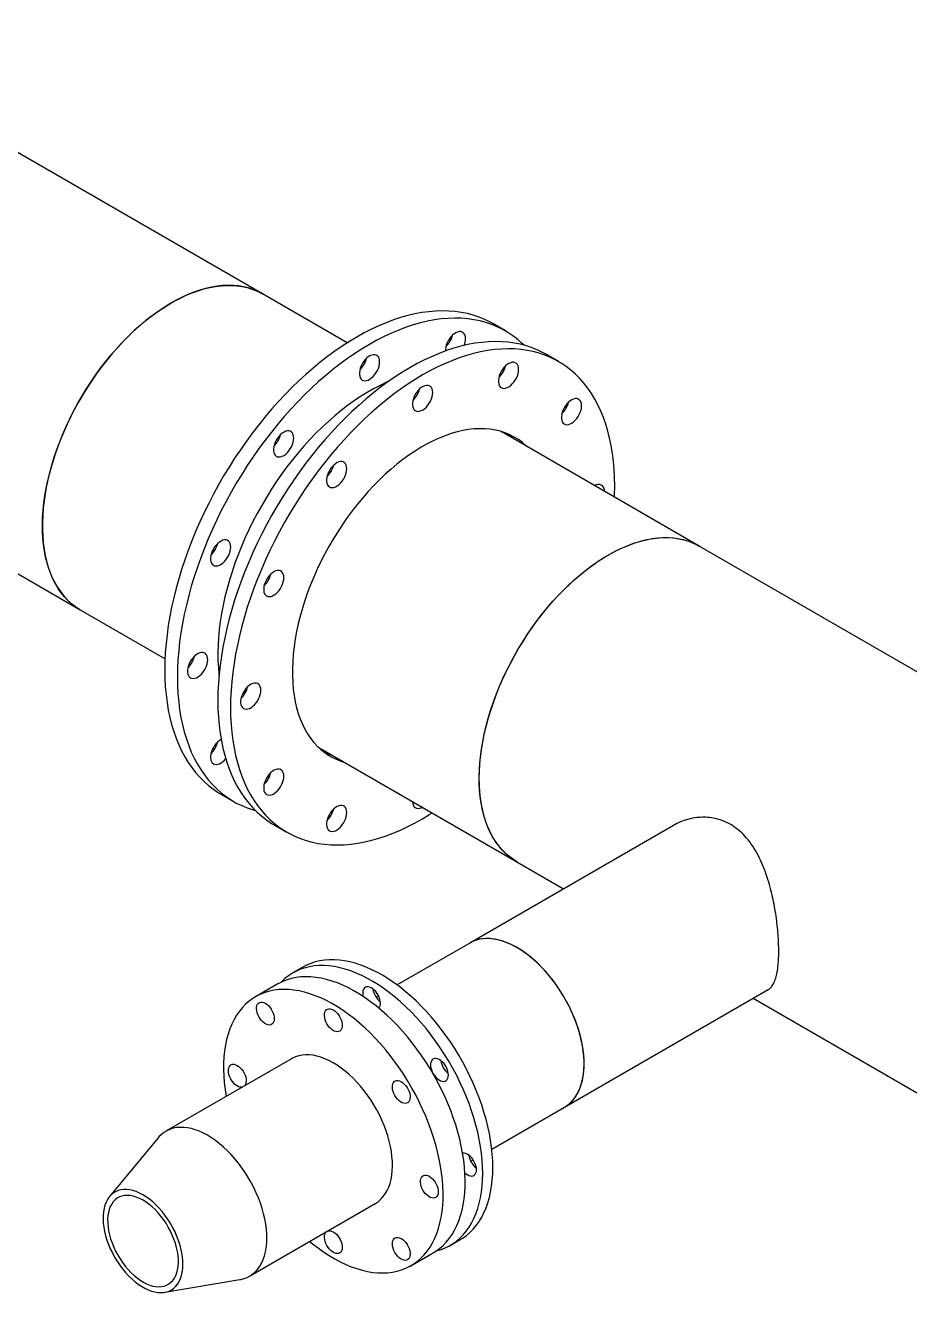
# Model space of a CAD drawing. Header units: inches. Extents: x -375 to 644, y -327 to 278.
# Drawn here: x -272.03 to -241.11, y 114.72 to 159.03 of the extents above; entities that cross this region are included whole.
import ezdxf

# ---------------------------------------------------------------- set-up
doc = ezdxf.new("R2010")
doc.units = ezdxf.units.IN
doc.header["$MEASUREMENT"] = 0

msp = doc.modelspace()

# ---------------------------------------------------------------- linework, layer by layer
at = {"color": 7, "linetype": 'Continuous', "lineweight": 25}
for p, q in [((-263.737, 149.637), (-280.001, 159.026)), ((-260.772, 147.925), (-263.737, 149.637)), ((-255.245, 148.343), (-255.687, 148.598)), ((-253.389, 147.271), (-253.831, 147.527)), ((-255.408, 144.829), (-255.394, 144.82)), ((-248.464, 140.82), (-255.394, 144.82)), ((-278.119, 143.217), (-270.112, 138.595)), ((-232.2, 131.431), (-248.464, 140.82)), ((-270.112, 138.595), (-267.146, 136.883)), ((-261.768, 133.778), (-261.783, 133.787)), ((-261.768, 133.778), (-254.838, 129.778)), ((-265.187, 132.143), (-264.745, 131.888)), ((-263.33, 131.072), (-262.888, 130.816)), ((-249.368, 131.053), (-256.489, 126.942)), ((-254.838, 129.778), (-253.208, 128.836)), ((-256.489, 126.942), (-259.031, 125.474)), ((-262.321, 126.101), (-262.674, 125.897)), ((-263.205, 125.51), (-263.976, 125.065)), ((-259.682, 125.099), (-259.766, 125.05)), ((-253.177, 121.204), (-246.056, 125.315)), ((-246.582, 125.011), (-238.575, 120.389)), ((-262.723, 122.896), (-267.114, 120.361)), ((-255.719, 119.737), (-253.177, 121.204)), ((-267.388, 120.127), (-269.088, 118.075)), ((-256.454, 119.313), (-256.37, 119.361)), ((-264.189, 115.294), (-259.798, 117.829)), ((-257.175, 116.371), (-256.821, 116.575)), ((-258.546, 115.66), (-257.775, 116.105)), ((-267.156, 114.729), (-264.529, 115.174))]:
    msp.add_line(p, q, dxfattribs=at)
at = {"color": 7, "linetype": 'Continuous', "lineweight": 25, "flags": 128}
for points in [[(-270.112, 138.595), (-270.131, 138.606), (-270.275, 138.699), (-270.411, 138.804), (-270.54, 138.92), (-270.662, 139.048), (-270.775, 139.186), (-270.88, 139.335), (-270.976, 139.495), (-271.064, 139.665), (-271.142, 139.844), (-271.212, 140.032), (-271.272, 140.23), (-271.323, 140.435), (-271.364, 140.649), (-271.396, 140.87), (-271.418, 141.099), (-271.43, 141.334), (-271.432, 141.574), (-271.425, 141.821), (-271.408, 142.072), (-271.381, 142.328), (-271.345, 142.587), (-271.299, 142.85), (-271.243, 143.116), (-271.178, 143.384), (-271.104, 143.653), (-271.021, 143.923), (-270.929, 144.194), (-270.829, 144.465), (-270.719, 144.735), (-270.602, 145.003), (-270.477, 145.27), (-270.344, 145.534), (-270.204, 145.795), (-270.056, 146.053), (-269.902, 146.306), (-269.741, 146.554), (-269.574, 146.798), (-269.402, 147.035), (-269.224, 147.266), (-269.041, 147.49), (-268.853, 147.707), (-268.662, 147.916), (-268.466, 148.117), (-268.268, 148.31), (-268.066, 148.493), (-267.862, 148.667), (-267.656, 148.83), (-267.448, 148.984), (-267.239, 149.127), (-267.03, 149.259), (-266.82, 149.38), (-266.61, 149.49), (-266.401, 149.588), (-266.194, 149.674), (-265.987, 149.749), (-265.783, 149.811), (-265.582, 149.86), (-265.383, 149.897), (-265.187, 149.922), (-264.996, 149.934), (-264.808, 149.934), (-264.625, 149.921), (-264.448, 149.895), (-264.275, 149.857), (-264.108, 149.806), (-263.948, 149.743), (-263.793, 149.668), (-263.737, 149.637)], [(-263.737, 149.637), (-263.751, 149.644), (-263.903, 149.723), (-264.062, 149.789), (-264.227, 149.844), (-264.398, 149.885), (-264.574, 149.915), (-264.756, 149.931), (-264.942, 149.935), (-265.133, 149.927), (-265.327, 149.906), (-265.525, 149.872), (-265.726, 149.826), (-265.929, 149.768), (-266.135, 149.697), (-266.342, 149.614), (-266.551, 149.519), (-266.76, 149.413), (-266.97, 149.295), (-267.179, 149.166), (-267.389, 149.026), (-267.597, 148.875), (-267.803, 148.714), (-268.008, 148.543), (-268.211, 148.363), (-268.41, 148.173), (-268.607, 147.974), (-268.799, 147.768), (-268.988, 147.553), (-269.172, 147.331), (-269.352, 147.101), (-269.526, 146.866), (-269.694, 146.624), (-269.857, 146.377), (-270.013, 146.125), (-270.162, 145.869), (-270.305, 145.609), (-270.44, 145.345), (-270.567, 145.08), (-270.687, 144.811), (-270.798, 144.542), (-270.901, 144.271), (-270.996, 144.001), (-271.081, 143.73), (-271.158, 143.46), (-271.226, 143.192), (-271.284, 142.926), (-271.332, 142.662), (-271.372, 142.401), (-271.401, 142.144), (-271.421, 141.892), (-271.431, 141.644), (-271.431, 141.401), (-271.422, 141.165), (-271.403, 140.935), (-271.374, 140.711), (-271.335, 140.496), (-271.287, 140.287), (-271.23, 140.088), (-271.163, 139.897), (-271.087, 139.715), (-271.002, 139.542), (-270.908, 139.38), (-270.806, 139.228), (-270.695, 139.086), (-270.576, 138.955), (-270.449, 138.836), (-270.314, 138.728), (-270.172, 138.631), (-270.112, 138.595)], [(-255.687, 148.598), (-255.779, 148.649), (-255.968, 148.742), (-256.163, 148.822), (-256.365, 148.891), (-256.572, 148.946), (-256.786, 148.99), (-257.004, 149.02), (-257.228, 149.038), (-257.456, 149.043), (-257.689, 149.035), (-257.926, 149.015), (-258.166, 148.982), (-258.41, 148.936), (-258.657, 148.878), (-258.906, 148.807), (-259.158, 148.724), (-259.412, 148.629), (-259.667, 148.521), (-259.923, 148.402), (-260.18, 148.271), (-260.437, 148.128), (-260.694, 147.974), (-260.951, 147.808), (-261.207, 147.632), (-261.462, 147.445), (-261.716, 147.248), (-261.968, 147.04), (-262.217, 146.823), (-262.464, 146.596), (-262.708, 146.36), (-262.948, 146.116), (-263.185, 145.863), (-263.418, 145.602), (-263.646, 145.333), (-263.87, 145.057), (-264.088, 144.774), (-264.302, 144.484), (-264.509, 144.189), (-264.711, 143.888), (-264.906, 143.582), (-265.095, 143.271), (-265.277, 142.956), (-265.452, 142.637), (-265.619, 142.314), (-265.779, 141.989), (-265.931, 141.662), (-266.075, 141.332), (-266.211, 141.001), (-266.338, 140.67), (-266.457, 140.337), (-266.567, 140.005), (-266.667, 139.674), (-266.759, 139.343), (-266.841, 139.014), (-266.914, 138.687), (-266.978, 138.362), (-267.032, 138.04), (-267.076, 137.722), (-267.11, 137.408), (-267.135, 137.098), (-267.15, 136.793), (-267.154, 136.493), (-267.15, 136.198), (-267.135, 135.91), (-267.11, 135.629), (-267.076, 135.354), (-267.032, 135.087), (-266.978, 134.827), (-266.914, 134.576), (-266.841, 134.333), (-266.759, 134.099), (-266.667, 133.874), (-266.567, 133.659), (-266.457, 133.453), (-266.338, 133.258), (-266.211, 133.073), (-266.075, 132.899), (-265.931, 132.736), (-265.779, 132.584), (-265.619, 132.443), (-265.452, 132.315), (-265.277, 132.197), (-265.187, 132.143)], [(-254.591, 147.843), (-254.653, 147.902), (-254.813, 148.043), (-254.98, 148.172), (-255.155, 148.289), (-255.337, 148.394), (-255.526, 148.487), (-255.721, 148.567), (-255.923, 148.636), (-256.13, 148.691), (-256.344, 148.734), (-256.562, 148.765), (-256.786, 148.783), (-257.014, 148.788), (-257.247, 148.78), (-257.484, 148.76), (-257.724, 148.727), (-257.968, 148.681), (-258.215, 148.623), (-258.464, 148.552), (-258.716, 148.469), (-258.97, 148.374), (-259.225, 148.266), (-259.481, 148.147), (-259.738, 148.015), (-259.995, 147.873), (-260.252, 147.718), (-260.509, 147.553), (-260.765, 147.377), (-261.02, 147.19), (-261.274, 146.992), (-261.526, 146.785), (-261.775, 146.568), (-262.022, 146.341), (-262.266, 146.105), (-262.506, 145.861), (-262.743, 145.608), (-262.976, 145.346), (-263.204, 145.078), (-263.428, 144.802), (-263.646, 144.519), (-263.86, 144.229), (-264.067, 143.934), (-264.269, 143.633), (-264.464, 143.327), (-264.653, 143.016), (-264.835, 142.7), (-265.01, 142.381), (-265.177, 142.059), (-265.337, 141.734), (-265.489, 141.406), (-265.633, 141.077), (-265.769, 140.746), (-265.896, 140.414), (-266.015, 140.082), (-266.125, 139.75), (-266.226, 139.418), (-266.317, 139.088), (-266.399, 138.759), (-266.472, 138.432), (-266.536, 138.107), (-266.59, 137.785), (-266.634, 137.467), (-266.668, 137.153), (-266.693, 136.843), (-266.708, 136.538), (-266.713, 136.238), (-266.708, 135.943), (-266.693, 135.655), (-266.668, 135.374), (-266.634, 135.099), (-266.59, 134.832), (-266.536, 134.572), (-266.472, 134.321), (-266.399, 134.078), (-266.317, 133.844), (-266.226, 133.619), (-266.125, 133.404), (-266.015, 133.198), (-265.896, 133.003), (-265.769, 132.818), (-265.633, 132.644), (-265.489, 132.481), (-265.337, 132.329), (-265.177, 132.188), (-265.01, 132.059), (-264.835, 131.942), (-264.653, 131.837), (-264.464, 131.744), (-264.269, 131.664), (-264.067, 131.595), (-263.985, 131.571)], [(-256.636, 148.065), (-256.641, 148.131), (-256.656, 148.19), (-256.681, 148.238), (-256.715, 148.276), (-256.756, 148.302), (-256.804, 148.316), (-256.858, 148.316), (-256.915, 148.303), (-256.975, 148.278), (-257.035, 148.24), (-257.093, 148.192), (-257.149, 148.134), (-257.2, 148.068), (-257.245, 147.996), (-257.283, 147.921), (-257.312, 147.843), (-257.332, 147.766), (-257.342, 147.692), (-257.343, 147.638)], [(-253.831, 147.527), (-253.923, 147.577), (-254.111, 147.67), (-254.307, 147.751), (-254.508, 147.819), (-254.716, 147.875), (-254.929, 147.918), (-255.148, 147.949), (-255.372, 147.966), (-255.6, 147.971), (-255.833, 147.964), (-256.07, 147.943), (-256.31, 147.91), (-256.554, 147.865), (-256.801, 147.807), (-257.05, 147.736), (-257.302, 147.653), (-257.555, 147.557), (-257.81, 147.45), (-258.067, 147.33), (-258.323, 147.199), (-258.581, 147.056), (-258.838, 146.902), (-259.095, 146.737), (-259.351, 146.56), (-259.606, 146.373), (-259.86, 146.176), (-260.111, 145.969), (-260.361, 145.751), (-260.608, 145.525), (-260.851, 145.289), (-261.092, 145.044), (-261.329, 144.791), (-261.561, 144.53), (-261.79, 144.261), (-262.014, 143.985), (-262.232, 143.702), (-262.445, 143.413), (-262.653, 143.117), (-262.855, 142.816), (-263.05, 142.51), (-263.239, 142.199), (-263.421, 141.884), (-263.596, 141.565), (-263.763, 141.243), (-263.923, 140.918), (-264.075, 140.59), (-264.219, 140.261), (-264.355, 139.93), (-264.482, 139.598), (-264.601, 139.266), (-264.711, 138.934), (-264.811, 138.602), (-264.903, 138.271), (-264.985, 137.942), (-265.058, 137.615), (-265.122, 137.291), (-265.175, 136.969), (-265.22, 136.651), (-265.254, 136.336), (-265.279, 136.026), (-265.293, 135.721), (-265.298, 135.421), (-265.293, 135.127), (-265.279, 134.839), (-265.254, 134.557), (-265.22, 134.282), (-265.175, 134.015), (-265.122, 133.756), (-265.058, 133.504), (-264.985, 133.261), (-264.903, 133.027), (-264.811, 132.803), (-264.711, 132.587), (-264.601, 132.382), (-264.482, 132.187), (-264.355, 132.002), (-264.219, 131.828), (-264.075, 131.664), (-263.923, 131.512), (-263.763, 131.372), (-263.596, 131.243), (-263.421, 131.126), (-263.33, 131.072)], [(-251.421, 142.922), (-251.426, 143.216), (-251.441, 143.504), (-251.466, 143.786), (-251.5, 144.061), (-251.544, 144.328), (-251.598, 144.587), (-251.661, 144.839), (-251.734, 145.082), (-251.817, 145.316), (-251.908, 145.54), (-252.009, 145.756), (-252.119, 145.961), (-252.237, 146.157), (-252.365, 146.341), (-252.5, 146.515), (-252.644, 146.679), (-252.796, 146.831), (-252.956, 146.971), (-253.124, 147.1), (-253.299, 147.217), (-253.481, 147.322), (-253.67, 147.415), (-253.865, 147.496), (-254.067, 147.564), (-254.274, 147.62), (-254.487, 147.663), (-254.706, 147.693), (-254.93, 147.711), (-255.158, 147.716), (-255.391, 147.709), (-255.628, 147.688), (-255.868, 147.655), (-256.112, 147.61), (-256.359, 147.551), (-256.608, 147.481), (-256.86, 147.398), (-257.113, 147.302), (-257.368, 147.195), (-257.625, 147.075), (-257.882, 146.944), (-258.139, 146.801), (-258.396, 146.647), (-258.653, 146.481), (-258.909, 146.305), (-259.164, 146.118), (-259.418, 145.921), (-259.669, 145.713), (-259.919, 145.496), (-260.166, 145.27), (-260.409, 145.034), (-260.65, 144.789), (-260.887, 144.536), (-261.12, 144.275), (-261.348, 144.006), (-261.572, 143.73), (-261.79, 143.447), (-262.004, 143.158), (-262.211, 142.862), (-262.413, 142.561), (-262.608, 142.255), (-262.797, 141.944), (-262.979, 141.629), (-263.154, 141.31), (-263.321, 140.988), (-263.481, 140.662), (-263.633, 140.335), (-263.777, 140.005), (-263.913, 139.675), (-264.04, 139.343), (-264.159, 139.011), (-264.269, 138.679), (-264.369, 138.347), (-264.461, 138.016), (-264.543, 137.687), (-264.616, 137.36), (-264.68, 137.036), (-264.733, 136.714), (-264.778, 136.396), (-264.812, 136.081), (-264.837, 135.771), (-264.851, 135.466), (-264.856, 135.166), (-264.851, 134.872), (-264.837, 134.584), (-264.812, 134.302), (-264.778, 134.027), (-264.733, 133.76), (-264.68, 133.501), (-264.616, 133.249), (-264.543, 133.006), (-264.461, 132.772), (-264.369, 132.547), (-264.269, 132.332), (-264.159, 132.127), (-264.04, 131.931), (-263.913, 131.747), (-263.777, 131.572), (-263.633, 131.409), (-263.481, 131.257), (-263.321, 131.117), (-263.154, 130.988), (-262.979, 130.871), (-262.797, 130.766), (-262.608, 130.673), (-262.413, 130.592), (-262.211, 130.524), (-262.004, 130.468), (-261.79, 130.425), (-261.572, 130.394), (-261.348, 130.377), (-261.12, 130.372), (-260.887, 130.379), (-260.65, 130.4), (-260.409, 130.433), (-260.166, 130.478), (-259.919, 130.537), (-259.669, 130.607), (-259.418, 130.69), (-259.164, 130.786), (-258.909, 130.893), (-258.653, 131.013), (-258.396, 131.144), (-258.139, 131.287), (-257.882, 131.441), (-257.804, 131.49)], [(-259.641, 147.26), (-259.647, 147.326), (-259.662, 147.385), (-259.686, 147.433), (-259.72, 147.471), (-259.761, 147.497), (-259.81, 147.511), (-259.863, 147.511), (-259.921, 147.498), (-259.98, 147.473), (-260.04, 147.435), (-260.099, 147.387), (-260.154, 147.329), (-260.205, 147.263), (-260.25, 147.191), (-260.288, 147.116), (-260.317, 147.038), (-260.337, 146.961), (-260.347, 146.887), (-260.347, 146.818), (-260.337, 146.756), (-260.317, 146.702), (-260.288, 146.658), (-260.25, 146.626), (-260.205, 146.606), (-260.154, 146.6), (-260.099, 146.606), (-260.04, 146.625), (-259.98, 146.657), (-259.921, 146.7), (-259.863, 146.753), (-259.81, 146.815), (-259.761, 146.884), (-259.72, 146.958), (-259.686, 147.035), (-259.662, 147.113), (-259.647, 147.188), (-259.641, 147.26)], [(-254.78, 146.994), (-254.785, 147.06), (-254.8, 147.118), (-254.825, 147.167), (-254.859, 147.205), (-254.9, 147.231), (-254.948, 147.244), (-255.002, 147.244), (-255.059, 147.232), (-255.119, 147.206), (-255.179, 147.169), (-255.237, 147.12), (-255.293, 147.062), (-255.344, 146.996), (-255.389, 146.925), (-255.427, 146.849), (-255.456, 146.772), (-255.476, 146.695), (-255.486, 146.621), (-255.486, 146.552), (-255.476, 146.489), (-255.456, 146.435), (-255.427, 146.392), (-255.389, 146.36), (-255.344, 146.34), (-255.293, 146.333), (-255.237, 146.339), (-255.179, 146.359), (-255.119, 146.39), (-255.059, 146.433), (-255.002, 146.487), (-254.948, 146.549), (-254.9, 146.618), (-254.859, 146.692), (-254.825, 146.769), (-254.8, 146.846), (-254.785, 146.922), (-254.78, 146.994)], [(-259.331, 146.575), (-259.399, 146.545), (-259.626, 146.438), (-259.854, 146.319), (-260.082, 146.189), (-260.31, 146.047), (-260.537, 145.894), (-260.764, 145.731), (-260.989, 145.557), (-261.212, 145.373), (-261.433, 145.18), (-261.651, 144.977), (-261.867, 144.765), (-262.078, 144.545), (-262.286, 144.316), (-262.49, 144.079), (-262.689, 143.835), (-262.883, 143.585), (-263.072, 143.328), (-263.255, 143.064), (-263.432, 142.796), (-263.602, 142.522), (-263.766, 142.244), (-263.923, 141.962), (-264.073, 141.677), (-264.215, 141.389), (-264.349, 141.098), (-264.475, 140.806), (-264.593, 140.512), (-264.703, 140.218), (-264.803, 139.923), (-264.895, 139.629), (-264.978, 139.335), (-265.051, 139.044), (-265.115, 138.754), (-265.17, 138.466), (-265.215, 138.182), (-265.251, 137.901), (-265.276, 137.624), (-265.292, 137.352), (-265.298, 137.085), (-265.294, 136.824), (-265.281, 136.569), (-265.258, 136.32), (-265.256, 136.31)], [(-257.785, 146.189), (-257.79, 146.255), (-257.805, 146.313), (-257.83, 146.362), (-257.864, 146.4), (-257.905, 146.426), (-257.953, 146.439), (-258.007, 146.439), (-258.064, 146.427), (-258.124, 146.401), (-258.184, 146.364), (-258.242, 146.315), (-258.298, 146.257), (-258.349, 146.191), (-258.394, 146.12), (-258.432, 146.044), (-258.461, 145.967), (-258.481, 145.89), (-258.491, 145.816), (-258.491, 145.747), (-258.481, 145.684), (-258.461, 145.63), (-258.432, 145.587), (-258.394, 145.555), (-258.349, 145.535), (-258.298, 145.528), (-258.242, 145.534), (-258.184, 145.554), (-258.124, 145.585), (-258.064, 145.628), (-258.007, 145.682), (-257.953, 145.744), (-257.905, 145.813), (-257.864, 145.887), (-257.83, 145.964), (-257.805, 146.041), (-257.79, 146.117), (-257.785, 146.189)], [(-252.58, 145.723), (-252.585, 145.789), (-252.6, 145.848), (-252.625, 145.896), (-252.659, 145.934), (-252.7, 145.96), (-252.748, 145.974), (-252.802, 145.974), (-252.859, 145.961), (-252.919, 145.936), (-252.979, 145.898), (-253.037, 145.85), (-253.093, 145.792), (-253.144, 145.726), (-253.189, 145.654), (-253.227, 145.579), (-253.256, 145.501), (-253.276, 145.424), (-253.286, 145.35), (-253.286, 145.281), (-253.276, 145.219), (-253.256, 145.165), (-253.227, 145.121), (-253.189, 145.089), (-253.144, 145.07), (-253.093, 145.063), (-253.037, 145.069), (-252.979, 145.088), (-252.919, 145.12), (-252.859, 145.163), (-252.802, 145.216), (-252.748, 145.278), (-252.7, 145.347), (-252.659, 145.421), (-252.625, 145.498), (-252.6, 145.576), (-252.585, 145.651), (-252.58, 145.723)], [(-254.495, 144.302), (-254.518, 144.323), (-254.65, 144.438), (-254.79, 144.541), (-254.938, 144.632), (-255.092, 144.711), (-255.253, 144.778), (-255.42, 144.832), (-255.592, 144.873), (-255.771, 144.903), (-255.954, 144.919), (-256.143, 144.923), (-256.335, 144.914), (-256.532, 144.892), (-256.732, 144.857), (-256.935, 144.81), (-257.14, 144.751), (-257.348, 144.679), (-257.558, 144.595), (-257.768, 144.499), (-257.98, 144.391), (-258.192, 144.272), (-258.404, 144.141), (-258.615, 143.999), (-258.825, 143.846), (-259.034, 143.683), (-259.241, 143.51), (-259.445, 143.328), (-259.646, 143.136), (-259.845, 142.935), (-260.039, 142.726), (-260.23, 142.508), (-260.416, 142.284), (-260.597, 142.052), (-260.772, 141.814), (-260.942, 141.569), (-261.106, 141.32), (-261.264, 141.065), (-261.415, 140.806), (-261.558, 140.543), (-261.694, 140.277), (-261.823, 140.008), (-261.943, 139.737), (-262.056, 139.465), (-262.16, 139.192), (-262.255, 138.918), (-262.341, 138.645), (-262.418, 138.372), (-262.486, 138.101), (-262.544, 137.832), (-262.593, 137.566), (-262.632, 137.303), (-262.662, 137.043), (-262.682, 136.788), (-262.691, 136.538), (-262.691, 136.293), (-262.682, 136.055), (-262.662, 135.822), (-262.632, 135.597), (-262.593, 135.379), (-262.544, 135.169), (-262.486, 134.968), (-262.418, 134.775), (-262.341, 134.592), (-262.255, 134.418), (-262.16, 134.254), (-262.056, 134.101), (-261.943, 133.958), (-261.823, 133.826), (-261.694, 133.706), (-261.558, 133.597), (-261.415, 133.5), (-261.264, 133.415), (-261.106, 133.342), (-260.942, 133.282), (-260.87, 133.259)], [(-262.647, 144.595), (-262.652, 144.662), (-262.667, 144.72), (-262.692, 144.769), (-262.725, 144.807), (-262.767, 144.833), (-262.815, 144.846), (-262.868, 144.846), (-262.926, 144.833), (-262.985, 144.808), (-263.045, 144.77), (-263.104, 144.722), (-263.159, 144.664), (-263.21, 144.598), (-263.255, 144.526), (-263.293, 144.451), (-263.322, 144.374), (-263.342, 144.297), (-263.352, 144.223), (-263.352, 144.153), (-263.342, 144.091), (-263.322, 144.037), (-263.293, 143.994), (-263.255, 143.962), (-263.21, 143.942), (-263.159, 143.935), (-263.104, 143.941), (-263.045, 143.96), (-262.985, 143.992), (-262.926, 144.035), (-262.868, 144.089), (-262.815, 144.151), (-262.767, 144.22), (-262.725, 144.294), (-262.692, 144.37), (-262.667, 144.448), (-262.652, 144.524), (-262.647, 144.595)], [(-260.79, 143.524), (-260.796, 143.59), (-260.811, 143.648), (-260.835, 143.697), (-260.869, 143.735), (-260.91, 143.761), (-260.959, 143.774), (-261.012, 143.775), (-261.07, 143.762), (-261.129, 143.736), (-261.189, 143.699), (-261.248, 143.65), (-261.303, 143.592), (-261.354, 143.527), (-261.399, 143.455), (-261.437, 143.379), (-261.466, 143.302), (-261.486, 143.225), (-261.496, 143.151), (-261.496, 143.082), (-261.486, 143.019), (-261.466, 142.966), (-261.437, 142.922), (-261.399, 142.89), (-261.354, 142.87), (-261.303, 142.863), (-261.248, 142.87), (-261.189, 142.889), (-261.129, 142.921), (-261.07, 142.964), (-261.012, 143.017), (-260.959, 143.079), (-260.91, 143.148), (-260.869, 143.222), (-260.835, 143.299), (-260.811, 143.376), (-260.796, 143.452), (-260.79, 143.524)], [(-251.775, 142.731), (-251.78, 142.784), (-251.795, 142.842), (-251.82, 142.891), (-251.853, 142.929), (-251.895, 142.955), (-251.943, 142.968), (-251.997, 142.969), (-252.054, 142.956), (-252.113, 142.93), (-252.117, 142.928)], [(-251.43, 142.532), (-251.426, 142.622), (-251.421, 142.922)], [(-264.847, 140.785), (-264.852, 140.851), (-264.867, 140.909), (-264.892, 140.958), (-264.925, 140.996), (-264.967, 141.022), (-265.015, 141.036), (-265.068, 141.036), (-265.126, 141.023), (-265.185, 140.997), (-265.245, 140.96), (-265.304, 140.912), (-265.359, 140.854), (-265.41, 140.788), (-265.455, 140.716), (-265.493, 140.64), (-265.522, 140.563), (-265.542, 140.486), (-265.552, 140.412), (-265.552, 140.343), (-265.542, 140.281), (-265.522, 140.227), (-265.493, 140.183), (-265.455, 140.151), (-265.41, 140.131), (-265.359, 140.124), (-265.304, 140.131), (-265.245, 140.15), (-265.185, 140.182), (-265.126, 140.225), (-265.068, 140.278), (-265.015, 140.34), (-264.967, 140.409), (-264.925, 140.483), (-264.892, 140.56), (-264.867, 140.637), (-264.852, 140.713), (-264.847, 140.785)], [(-254.838, 129.778), (-254.857, 129.789), (-255.001, 129.882), (-255.138, 129.986), (-255.267, 130.103), (-255.388, 130.23), (-255.502, 130.369), (-255.606, 130.518), (-255.703, 130.678), (-255.79, 130.847), (-255.869, 131.027), (-255.938, 131.215), (-255.998, 131.413), (-256.049, 131.618), (-256.09, 131.832), (-256.122, 132.053), (-256.144, 132.281), (-256.156, 132.516), (-256.159, 132.757), (-256.151, 133.003), (-256.134, 133.255), (-256.107, 133.51), (-256.071, 133.77), (-256.025, 134.033), (-255.97, 134.299), (-255.905, 134.566), (-255.831, 134.836), (-255.748, 135.106), (-255.656, 135.377), (-255.555, 135.648), (-255.446, 135.918), (-255.329, 136.186), (-255.203, 136.453), (-255.07, 136.717), (-254.93, 136.978), (-254.783, 137.235), (-254.628, 137.489), (-254.468, 137.737), (-254.301, 137.98), (-254.128, 138.218), (-253.95, 138.449), (-253.767, 138.673), (-253.58, 138.89), (-253.388, 139.099), (-253.193, 139.3), (-252.994, 139.492), (-252.792, 139.676), (-252.588, 139.849), (-252.382, 140.013), (-252.174, 140.167), (-251.966, 140.31), (-251.756, 140.442), (-251.546, 140.563), (-251.337, 140.673), (-251.128, 140.771), (-250.92, 140.857), (-250.714, 140.931), (-250.51, 140.993), (-250.308, 141.043), (-250.109, 141.08), (-249.914, 141.105), (-249.722, 141.117), (-249.535, 141.117), (-249.352, 141.103), (-249.174, 141.078), (-249.002, 141.04), (-248.835, 140.989), (-248.674, 140.926), (-248.52, 140.851), (-248.464, 140.82)], [(-256.154, 132.95), (-256.139, 133.2), (-256.114, 133.455), (-256.08, 133.714), (-256.036, 133.976), (-255.982, 134.241), (-255.919, 134.509), (-255.847, 134.778), (-255.766, 135.048), (-255.676, 135.319), (-255.577, 135.589), (-255.47, 135.86), (-255.355, 136.129), (-255.231, 136.396), (-255.1, 136.66), (-254.961, 136.922), (-254.815, 137.18), (-254.662, 137.435), (-254.503, 137.684), (-254.337, 137.928), (-254.166, 138.167), (-253.989, 138.4), (-253.807, 138.625), (-253.621, 138.844), (-253.43, 139.055), (-253.235, 139.258), (-253.037, 139.452), (-252.836, 139.637), (-252.633, 139.813), (-252.427, 139.979), (-252.219, 140.135), (-252.011, 140.28), (-251.801, 140.415), (-251.591, 140.538), (-251.382, 140.65), (-251.173, 140.751), (-250.965, 140.84), (-250.758, 140.916), (-250.554, 140.981), (-250.351, 141.033), (-250.152, 141.073), (-249.956, 141.101), (-249.763, 141.115), (-249.575, 141.118), (-249.391, 141.107), (-249.212, 141.084), (-249.038, 141.049), (-248.87, 141.001), (-248.708, 140.941), (-248.552, 140.868), (-248.464, 140.82)], [(-262.99, 139.713), (-262.996, 139.78), (-263.011, 139.838), (-263.035, 139.887), (-263.069, 139.925), (-263.11, 139.951), (-263.159, 139.964), (-263.212, 139.964), (-263.27, 139.951), (-263.329, 139.926), (-263.389, 139.888), (-263.448, 139.84), (-263.503, 139.782), (-263.554, 139.716), (-263.599, 139.645), (-263.637, 139.569), (-263.666, 139.492), (-263.686, 139.415), (-263.696, 139.341), (-263.696, 139.271), (-263.686, 139.209), (-263.666, 139.155), (-263.637, 139.112), (-263.599, 139.08), (-263.554, 139.06), (-263.503, 139.053), (-263.448, 139.059), (-263.389, 139.078), (-263.329, 139.11), (-263.27, 139.153), (-263.212, 139.207), (-263.159, 139.269), (-263.11, 139.338), (-263.069, 139.412), (-263.035, 139.488), (-263.011, 139.566), (-262.996, 139.642), (-262.99, 139.713)], [(-265.652, 136.85), (-265.657, 136.916), (-265.672, 136.974), (-265.697, 137.023), (-265.73, 137.061), (-265.772, 137.087), (-265.82, 137.1), (-265.874, 137.101), (-265.931, 137.088), (-265.99, 137.062), (-266.05, 137.025), (-266.109, 136.976), (-266.165, 136.918), (-266.216, 136.853), (-266.261, 136.781), (-266.298, 136.705), (-266.328, 136.628), (-266.348, 136.551), (-266.358, 136.477), (-266.358, 136.408), (-266.348, 136.345), (-266.328, 136.292), (-266.298, 136.248), (-266.261, 136.216), (-266.216, 136.196), (-266.165, 136.189), (-266.109, 136.196), (-266.05, 136.215), (-265.99, 136.247), (-265.931, 136.29), (-265.874, 136.343), (-265.82, 136.405), (-265.772, 136.474), (-265.73, 136.548), (-265.697, 136.625), (-265.672, 136.702), (-265.657, 136.778), (-265.652, 136.85)], [(-263.796, 135.778), (-263.801, 135.844), (-263.816, 135.903), (-263.841, 135.952), (-263.874, 135.989), (-263.916, 136.016), (-263.964, 136.029), (-264.017, 136.029), (-264.075, 136.016), (-264.134, 135.991), (-264.194, 135.953), (-264.253, 135.905), (-264.308, 135.847), (-264.359, 135.781), (-264.405, 135.709), (-264.442, 135.634), (-264.471, 135.556), (-264.491, 135.48), (-264.502, 135.405), (-264.502, 135.336), (-264.491, 135.274), (-264.471, 135.22), (-264.442, 135.176), (-264.405, 135.144), (-264.359, 135.125), (-264.308, 135.118), (-264.253, 135.124), (-264.194, 135.143), (-264.134, 135.175), (-264.075, 135.218), (-264.017, 135.271), (-263.964, 135.334), (-263.916, 135.403), (-263.874, 135.477), (-263.841, 135.553), (-263.816, 135.631), (-263.801, 135.706), (-263.796, 135.778)], [(-265.183, 134.058), (-265.185, 134.057), (-265.245, 134.019), (-265.304, 133.971), (-265.359, 133.913), (-265.41, 133.847), (-265.455, 133.775), (-265.493, 133.7), (-265.522, 133.622), (-265.542, 133.546), (-265.552, 133.472), (-265.552, 133.402), (-265.542, 133.34), (-265.522, 133.286), (-265.493, 133.243), (-265.455, 133.21), (-265.41, 133.191), (-265.359, 133.184), (-265.304, 133.19), (-265.245, 133.209), (-265.185, 133.241), (-265.126, 133.284), (-265.068, 133.338), (-265.025, 133.387)], [(-262.99, 132.773), (-262.996, 132.839), (-263.011, 132.897), (-263.035, 132.946), (-263.069, 132.984), (-263.11, 133.01), (-263.159, 133.023), (-263.212, 133.024), (-263.27, 133.011), (-263.329, 132.985), (-263.389, 132.948), (-263.448, 132.899), (-263.503, 132.841), (-263.554, 132.776), (-263.599, 132.704), (-263.637, 132.628), (-263.666, 132.551), (-263.686, 132.474), (-263.696, 132.4), (-263.696, 132.331), (-263.686, 132.268), (-263.666, 132.215), (-263.637, 132.171), (-263.599, 132.139), (-263.554, 132.119), (-263.503, 132.112), (-263.448, 132.119), (-263.389, 132.138), (-263.329, 132.17), (-263.27, 132.213), (-263.212, 132.266), (-263.159, 132.328), (-263.11, 132.397), (-263.069, 132.471), (-263.035, 132.548), (-263.011, 132.625), (-262.996, 132.701), (-262.99, 132.773)], [(-254.838, 129.778), (-254.971, 129.861), (-255.109, 129.963), (-255.24, 130.077), (-255.363, 130.202), (-255.478, 130.338), (-255.585, 130.485), (-255.683, 130.643), (-255.772, 130.81), (-255.853, 130.987), (-255.924, 131.174), (-255.986, 131.369), (-256.039, 131.573), (-256.082, 131.785), (-256.116, 132.005), (-256.14, 132.232), (-256.154, 132.465), (-256.159, 132.705), (-256.154, 132.95)], [(-260.79, 131.502), (-260.796, 131.569), (-260.811, 131.627), (-260.835, 131.676), (-260.869, 131.714), (-260.91, 131.74), (-260.959, 131.753), (-261.012, 131.753), (-261.07, 131.74), (-261.129, 131.715), (-261.189, 131.677), (-261.248, 131.629), (-261.303, 131.571), (-261.354, 131.505), (-261.399, 131.433), (-261.437, 131.358), (-261.466, 131.281), (-261.486, 131.204), (-261.496, 131.13), (-261.496, 131.06), (-261.486, 130.998), (-261.466, 130.944), (-261.437, 130.901), (-261.399, 130.868), (-261.354, 130.849), (-261.303, 130.842), (-261.248, 130.848), (-261.189, 130.867), (-261.129, 130.899), (-261.07, 130.942), (-261.012, 130.996), (-260.959, 131.058), (-260.91, 131.127), (-260.869, 131.201), (-260.835, 131.277), (-260.811, 131.355), (-260.796, 131.431), (-260.79, 131.502)], [(-258.492, 131.887), (-258.491, 131.865), (-258.481, 131.803), (-258.461, 131.749), (-258.432, 131.706), (-258.394, 131.674), (-258.349, 131.654), (-258.298, 131.647), (-258.242, 131.653), (-258.184, 131.672), (-258.15, 131.689)], [(-252.699, 121.725), (-252.641, 121.854), (-252.593, 121.991), (-252.553, 122.138), (-252.523, 122.292), (-252.503, 122.454), (-252.492, 122.623), (-252.492, 122.798), (-252.501, 122.978), (-252.52, 123.162), (-252.549, 123.351), (-252.587, 123.543), (-252.634, 123.736), (-252.691, 123.932), (-252.757, 124.127), (-252.832, 124.323), (-252.915, 124.518), (-253.006, 124.71), (-253.104, 124.9), (-253.21, 125.087), (-253.323, 125.269), (-253.442, 125.446), (-253.567, 125.618), (-253.697, 125.783), (-253.832, 125.941), (-253.972, 126.091), (-254.114, 126.232), (-254.26, 126.365), (-254.408, 126.488), (-254.558, 126.601), (-254.709, 126.703), (-254.861, 126.794), (-255.013, 126.874), (-255.163, 126.942), (-255.313, 126.997), (-255.46, 127.041), (-255.605, 127.072), (-255.747, 127.091), (-255.884, 127.097), (-256.018, 127.09), (-256.146, 127.071), (-256.269, 127.039), (-256.385, 126.995), (-256.489, 126.942)], [(-253.177, 121.204), (-253.086, 121.263), (-252.988, 121.341), (-252.899, 121.431), (-252.817, 121.532), (-252.744, 121.643), (-252.68, 121.765), (-252.625, 121.896), (-252.579, 122.037), (-252.543, 122.186), (-252.516, 122.342), (-252.499, 122.507), (-252.491, 122.677), (-252.494, 122.854), (-252.506, 123.036), (-252.528, 123.222), (-252.56, 123.411), (-252.601, 123.604), (-252.651, 123.798), (-252.711, 123.993), (-252.78, 124.189), (-252.857, 124.385), (-252.943, 124.579), (-253.036, 124.771), (-253.137, 124.96), (-253.245, 125.145), (-253.36, 125.326), (-253.481, 125.501), (-253.608, 125.671), (-253.739, 125.834), (-253.876, 125.989), (-254.016, 126.136), (-254.16, 126.275), (-254.307, 126.405), (-254.455, 126.524), (-254.606, 126.634), (-254.757, 126.733), (-254.909, 126.82), (-255.06, 126.896), (-255.211, 126.96), (-255.36, 127.013), (-255.506, 127.052), (-255.65, 127.08), (-255.79, 127.094), (-255.927, 127.096), (-256.059, 127.086), (-256.185, 127.062), (-256.306, 127.026), (-256.421, 126.978), (-256.489, 126.942)], [(-255.682, 119.093), (-255.687, 119.321), (-255.701, 119.555), (-255.726, 119.793), (-255.76, 120.035), (-255.804, 120.28), (-255.857, 120.528), (-255.92, 120.778), (-255.992, 121.03), (-256.073, 121.282), (-256.163, 121.534), (-256.261, 121.786), (-256.368, 122.037), (-256.483, 122.286), (-256.606, 122.532), (-256.736, 122.776), (-256.873, 123.016), (-257.017, 123.251), (-257.168, 123.482), (-257.325, 123.708), (-257.487, 123.927), (-257.654, 124.14), (-257.827, 124.346), (-258.004, 124.544), (-258.185, 124.734), (-258.369, 124.915), (-258.556, 125.088), (-258.746, 125.251), (-258.938, 125.404), (-259.132, 125.547), (-259.327, 125.679), (-259.522, 125.801), (-259.717, 125.911), (-259.912, 126.009), (-260.107, 126.096), (-260.299, 126.17), (-260.491, 126.233), (-260.679, 126.283), (-260.865, 126.32), (-261.048, 126.345), (-261.227, 126.358), (-261.401, 126.357), (-261.571, 126.344), (-261.736, 126.319), (-261.896, 126.28), (-262.05, 126.23), (-262.197, 126.166), (-262.321, 126.101)], [(-256.035, 118.889), (-256.04, 119.117), (-256.055, 119.351), (-256.079, 119.589), (-256.114, 119.831), (-256.157, 120.076), (-256.211, 120.324), (-256.273, 120.574), (-256.345, 120.826), (-256.426, 121.078), (-256.516, 121.33), (-256.615, 121.582), (-256.721, 121.833), (-256.836, 122.082), (-256.959, 122.328), (-257.089, 122.572), (-257.227, 122.812), (-257.371, 123.047), (-257.521, 123.278), (-257.678, 123.503), (-257.84, 123.723), (-258.008, 123.936), (-258.18, 124.142), (-258.357, 124.34), (-258.538, 124.53), (-258.722, 124.711), (-258.91, 124.884), (-259.1, 125.047), (-259.292, 125.2), (-259.485, 125.343), (-259.68, 125.475), (-259.875, 125.596), (-260.071, 125.706), (-260.266, 125.805), (-260.46, 125.891), (-260.653, 125.966), (-260.844, 126.029), (-261.033, 126.079), (-261.219, 126.116), (-261.401, 126.141), (-261.58, 126.153), (-261.755, 126.153), (-261.925, 126.14), (-262.09, 126.114), (-262.25, 126.076), (-262.403, 126.025), (-262.551, 125.962), (-262.692, 125.887), (-262.825, 125.8), (-262.952, 125.701), (-263.071, 125.59), (-263.089, 125.571)], [(-257.775, 116.105), (-257.674, 116.168), (-257.545, 116.262), (-257.424, 116.368), (-257.311, 116.486), (-257.206, 116.614), (-257.11, 116.754), (-257.022, 116.903), (-256.943, 117.063), (-256.873, 117.232), (-256.812, 117.411), (-256.761, 117.598), (-256.72, 117.793), (-256.688, 117.997), (-256.666, 118.207), (-256.653, 118.424), (-256.651, 118.647), (-256.658, 118.876), (-256.675, 119.11), (-256.702, 119.348), (-256.739, 119.59), (-256.785, 119.834), (-256.841, 120.082), (-256.907, 120.331), (-256.981, 120.582), (-257.065, 120.833), (-257.157, 121.084), (-257.258, 121.334), (-257.367, 121.583), (-257.484, 121.83), (-257.609, 122.074), (-257.741, 122.316), (-257.88, 122.553), (-258.026, 122.786), (-258.178, 123.013), (-258.337, 123.235), (-258.5, 123.451), (-258.669, 123.66), (-258.843, 123.862), (-259.021, 124.055), (-259.202, 124.241), (-259.387, 124.418), (-259.575, 124.585), (-259.765, 124.743), (-259.957, 124.89), (-260.15, 125.027), (-260.344, 125.154), (-260.539, 125.269), (-260.733, 125.373), (-260.927, 125.465), (-261.119, 125.545), (-261.31, 125.612), (-261.499, 125.668), (-261.686, 125.711), (-261.869, 125.741), (-262.049, 125.759), (-262.224, 125.764), (-262.396, 125.757), (-262.562, 125.736), (-262.723, 125.703), (-262.878, 125.658), (-263.028, 125.6), (-263.17, 125.529), (-263.205, 125.51)], [(-259.613, 124.833), (-259.618, 124.9), (-259.633, 124.971), (-259.657, 125.043), (-259.69, 125.114), (-259.73, 125.181), (-259.777, 125.244), (-259.828, 125.299), (-259.883, 125.344), (-259.938, 125.38), (-259.994, 125.403), (-260.047, 125.414), (-260.096, 125.411), (-260.139, 125.396), (-260.176, 125.369), (-260.205, 125.33), (-260.224, 125.281), (-260.234, 125.224), (-260.234, 125.159), (-260.224, 125.09), (-260.221, 125.075)], [(-262.086, 116.509), (-261.986, 116.427), (-261.794, 116.28), (-261.601, 116.142), (-261.407, 116.016), (-261.212, 115.901), (-261.018, 115.797), (-260.824, 115.705), (-260.631, 115.625), (-260.44, 115.557), (-260.251, 115.502), (-260.065, 115.459), (-259.882, 115.428), (-259.702, 115.411), (-259.526, 115.406), (-259.355, 115.413), (-259.189, 115.434), (-259.028, 115.467), (-258.872, 115.512), (-258.723, 115.57), (-258.58, 115.64), (-258.445, 115.723), (-258.316, 115.817), (-258.195, 115.923), (-258.082, 116.041), (-257.977, 116.169), (-257.88, 116.309), (-257.793, 116.458), (-257.714, 116.618), (-257.644, 116.787), (-257.583, 116.966), (-257.532, 117.153), (-257.49, 117.348), (-257.459, 117.552), (-257.436, 117.762), (-257.424, 117.979), (-257.422, 118.202), (-257.429, 118.431), (-257.446, 118.665), (-257.473, 118.903), (-257.51, 119.145), (-257.556, 119.389), (-257.612, 119.637), (-257.677, 119.886), (-257.752, 120.137), (-257.835, 120.388), (-257.928, 120.639), (-258.028, 120.889), (-258.138, 121.138), (-258.255, 121.385), (-258.379, 121.629), (-258.512, 121.871), (-258.651, 122.108), (-258.797, 122.341), (-258.949, 122.568), (-259.108, 122.79), (-259.271, 123.006), (-259.44, 123.215), (-259.614, 123.417), (-259.792, 123.61), (-259.973, 123.796), (-260.158, 123.973), (-260.346, 124.14), (-260.536, 124.298), (-260.728, 124.445), (-260.921, 124.582), (-261.115, 124.709), (-261.309, 124.824), (-261.504, 124.928), (-261.698, 125.02), (-261.89, 125.1), (-262.081, 125.167), (-262.27, 125.223), (-262.457, 125.266), (-262.64, 125.296), (-262.82, 125.314), (-262.995, 125.319), (-263.167, 125.312), (-263.333, 125.291), (-263.494, 125.258), (-263.649, 125.213), (-263.799, 125.155), (-263.941, 125.084), (-264.077, 125.002), (-264.206, 124.908), (-264.327, 124.802), (-264.44, 124.684), (-264.545, 124.556), (-264.641, 124.416), (-264.729, 124.267), (-264.808, 124.107), (-264.808, 124.107)], [(-263.348, 124.173), (-263.374, 124.131), (-263.409, 124.099), (-263.45, 124.081), (-263.498, 124.074), (-263.55, 124.081), (-263.604, 124.1), (-263.66, 124.132), (-263.715, 124.175), (-263.768, 124.227), (-263.816, 124.287), (-263.858, 124.353), (-263.894, 124.424), (-263.921, 124.495), (-263.938, 124.567), (-263.946, 124.635), (-263.945, 124.699), (-263.933, 124.755), (-263.911, 124.802), (-263.881, 124.839), (-263.843, 124.864), (-263.798, 124.876), (-263.748, 124.876), (-263.695, 124.863), (-263.639, 124.837), (-263.584, 124.8), (-263.53, 124.753), (-263.479, 124.696), (-263.434, 124.633), (-263.395, 124.564), (-263.364, 124.493), (-263.341, 124.421), (-263.328, 124.351), (-263.325, 124.284), (-263.332, 124.224), (-263.348, 124.173)], [(-260.973, 123.938), (-260.999, 123.895), (-261.034, 123.864), (-261.075, 123.846), (-261.123, 123.839), (-261.175, 123.846), (-261.229, 123.865), (-261.285, 123.897), (-261.34, 123.939), (-261.393, 123.992), (-261.441, 124.052), (-261.483, 124.118), (-261.519, 124.188), (-261.546, 124.26), (-261.563, 124.332), (-261.571, 124.4), (-261.57, 124.463), (-261.558, 124.52), (-261.536, 124.567), (-261.506, 124.604), (-261.468, 124.629), (-261.423, 124.641), (-261.373, 124.641), (-261.32, 124.628), (-261.264, 124.602), (-261.209, 124.565), (-261.155, 124.518), (-261.104, 124.461), (-261.059, 124.398), (-261.02, 124.329), (-260.989, 124.258), (-260.966, 124.186), (-260.953, 124.116), (-260.95, 124.049), (-260.957, 123.989), (-260.973, 123.938)], [(-264.808, 124.107), (-264.878, 123.938), (-264.939, 123.759), (-264.99, 123.572), (-265.031, 123.376), (-265.063, 123.173), (-265.085, 122.963), (-265.098, 122.746), (-265.1, 122.523), (-265.093, 122.294), (-265.075, 122.06), (-265.048, 121.822), (-265.012, 121.58), (-265.011, 121.575)], [(-259.798, 117.829), (-259.78, 117.84), (-259.683, 117.907), (-259.595, 117.985), (-259.514, 118.075), (-259.442, 118.175), (-259.378, 118.286), (-259.324, 118.407), (-259.278, 118.537), (-259.242, 118.676), (-259.216, 118.823), (-259.199, 118.977), (-259.193, 119.138), (-259.196, 119.304), (-259.209, 119.476), (-259.231, 119.652), (-259.264, 119.831), (-259.306, 120.013), (-259.357, 120.196), (-259.417, 120.381), (-259.486, 120.565), (-259.564, 120.748), (-259.649, 120.929), (-259.743, 121.108), (-259.843, 121.283), (-259.95, 121.454), (-260.064, 121.619), (-260.183, 121.779), (-260.308, 121.932), (-260.436, 122.077), (-260.569, 122.214), (-260.705, 122.342), (-260.844, 122.461), (-260.985, 122.57), (-261.127, 122.669), (-261.27, 122.756), (-261.412, 122.832), (-261.554, 122.896), (-261.695, 122.948), (-261.833, 122.988), (-261.969, 123.015), (-262.102, 123.03), (-262.23, 123.032), (-262.354, 123.021), (-262.472, 122.998), (-262.585, 122.962), (-262.691, 122.913), (-262.723, 122.896)], [(-257.238, 122.326), (-257.243, 122.393), (-257.258, 122.464), (-257.282, 122.536), (-257.315, 122.607), (-257.355, 122.674), (-257.402, 122.737), (-257.453, 122.792), (-257.508, 122.837), (-257.563, 122.872), (-257.619, 122.896), (-257.672, 122.906), (-257.721, 122.904), (-257.764, 122.889), (-257.801, 122.862), (-257.83, 122.823), (-257.849, 122.774), (-257.859, 122.717), (-257.859, 122.652), (-257.849, 122.583), (-257.83, 122.511), (-257.801, 122.44), (-257.764, 122.37), (-257.721, 122.305), (-257.672, 122.246), (-257.619, 122.195), (-257.563, 122.155), (-257.508, 122.125), (-257.453, 122.108), (-257.402, 122.104), (-257.355, 122.113), (-257.315, 122.134), (-257.282, 122.167), (-257.258, 122.211), (-257.243, 122.265), (-257.238, 122.326)], [(-264.441, 121.904), (-264.481, 121.9), (-264.533, 121.906), (-264.588, 121.926), (-264.644, 121.957), (-264.699, 122), (-264.751, 122.052), (-264.8, 122.112), (-264.842, 122.179), (-264.877, 122.249), (-264.904, 122.321), (-264.922, 122.392), (-264.93, 122.461), (-264.928, 122.524), (-264.917, 122.58), (-264.895, 122.627), (-264.865, 122.664), (-264.827, 122.689), (-264.782, 122.702), (-264.732, 122.701), (-264.679, 122.688), (-264.623, 122.663), (-264.567, 122.626), (-264.514, 122.578), (-264.463, 122.521), (-264.418, 122.458), (-264.379, 122.389), (-264.347, 122.318), (-264.325, 122.246), (-264.312, 122.176), (-264.309, 122.11), (-264.316, 122.05), (-264.332, 121.998), (-264.332, 121.998)], [(-264.332, 121.998), (-264.358, 121.956), (-264.365, 121.948)], [(-258.598, 121.431), (-258.624, 121.388), (-258.659, 121.357), (-258.7, 121.338), (-258.748, 121.332), (-258.8, 121.339), (-258.854, 121.358), (-258.91, 121.39), (-258.965, 121.432), (-259.018, 121.485), (-259.066, 121.545), (-259.108, 121.611), (-259.144, 121.681), (-259.171, 121.753), (-259.188, 121.825), (-259.196, 121.893), (-259.195, 121.956), (-259.183, 122.013), (-259.161, 122.06), (-259.131, 122.096), (-259.093, 122.122), (-259.048, 122.134), (-258.998, 122.134), (-258.945, 122.121), (-258.889, 122.095), (-258.834, 122.058), (-258.78, 122.01), (-258.729, 121.954), (-258.684, 121.89), (-258.645, 121.822), (-258.614, 121.751), (-258.591, 121.679), (-258.578, 121.608), (-258.575, 121.542), (-258.582, 121.482), (-258.598, 121.431)], [(-264.529, 115.174), (-264.499, 115.179), (-264.383, 115.209), (-264.274, 115.251), (-264.171, 115.306), (-264.074, 115.372), (-263.986, 115.45), (-263.905, 115.54), (-263.833, 115.64), (-263.769, 115.751), (-263.715, 115.872), (-263.669, 116.002), (-263.633, 116.141), (-263.607, 116.288), (-263.591, 116.442), (-263.584, 116.603), (-263.587, 116.769), (-263.6, 116.941), (-263.622, 117.117), (-263.655, 117.296), (-263.697, 117.478), (-263.748, 117.661), (-263.808, 117.846), (-263.877, 118.03), (-263.955, 118.213), (-264.04, 118.394), (-264.134, 118.573), (-264.234, 118.748), (-264.341, 118.919), (-264.455, 119.084), (-264.574, 119.244), (-264.699, 119.397), (-264.827, 119.542), (-264.96, 119.679), (-265.096, 119.808), (-265.235, 119.926), (-265.376, 120.035), (-265.518, 120.134), (-265.661, 120.221), (-265.803, 120.297), (-265.945, 120.361), (-266.086, 120.413), (-266.224, 120.453), (-266.36, 120.48), (-266.493, 120.495), (-266.621, 120.497), (-266.745, 120.486), (-266.863, 120.463), (-266.976, 120.427), (-267.082, 120.378), (-267.182, 120.318), (-267.274, 120.245), (-267.359, 120.161), (-267.388, 120.127)], [(-256.254, 119.015), (-256.259, 119.082), (-256.274, 119.153), (-256.298, 119.225), (-256.331, 119.296), (-256.372, 119.364), (-256.418, 119.426), (-256.469, 119.481), (-256.524, 119.527), (-256.579, 119.562), (-256.635, 119.585), (-256.688, 119.596), (-256.737, 119.594), (-256.74, 119.593)], [(-257.615, 118.12), (-257.641, 118.078), (-257.675, 118.047), (-257.716, 118.028), (-257.764, 118.022), (-257.816, 118.028), (-257.871, 118.048), (-257.926, 118.079), (-257.981, 118.122), (-258.034, 118.174), (-258.082, 118.234), (-258.125, 118.301), (-258.16, 118.371), (-258.187, 118.443), (-258.205, 118.514), (-258.213, 118.583), (-258.211, 118.646), (-258.199, 118.702), (-258.178, 118.749), (-258.147, 118.786), (-258.109, 118.811), (-258.065, 118.824), (-258.015, 118.823), (-257.961, 118.81), (-257.906, 118.785), (-257.85, 118.748), (-257.796, 118.7), (-257.746, 118.644), (-257.7, 118.58), (-257.661, 118.511), (-257.63, 118.44), (-257.607, 118.368), (-257.594, 118.298), (-257.591, 118.232), (-257.598, 118.172), (-257.615, 118.12)], [(-257.664, 116.175), (-257.521, 116.216), (-257.371, 116.273), (-257.227, 116.342), (-257.089, 116.423), (-256.959, 116.516), (-256.836, 116.621), (-256.721, 116.737), (-256.615, 116.865), (-256.516, 117.003), (-256.426, 117.152), (-256.345, 117.31), (-256.273, 117.479), (-256.211, 117.656), (-256.157, 117.843), (-256.114, 118.037), (-256.079, 118.24), (-256.055, 118.449), (-256.04, 118.666), (-256.035, 118.889)], [(-256.821, 116.575), (-256.736, 116.627), (-256.606, 116.72), (-256.483, 116.825), (-256.368, 116.942), (-256.261, 117.069), (-256.163, 117.207), (-256.073, 117.356), (-255.992, 117.514), (-255.92, 117.683), (-255.857, 117.86), (-255.804, 118.047), (-255.76, 118.241), (-255.726, 118.444), (-255.701, 118.654), (-255.687, 118.87), (-255.682, 119.093)], [(-256.66, 118.907), (-256.635, 118.885), (-256.579, 118.844), (-256.524, 118.815), (-256.469, 118.798), (-256.418, 118.794), (-256.372, 118.802), (-256.331, 118.823), (-256.298, 118.857), (-256.274, 118.901), (-256.259, 118.954), (-256.254, 119.015)], [(-269.205, 117.884), (-269.246, 117.78), (-269.276, 117.668), (-269.298, 117.547), (-269.309, 117.419), (-269.311, 117.285), (-269.303, 117.146), (-269.286, 117.002), (-269.258, 116.855), (-269.222, 116.705), (-269.176, 116.555), (-269.121, 116.404), (-269.058, 116.253), (-268.986, 116.105), (-268.908, 115.96), (-268.822, 115.818), (-268.73, 115.682), (-268.632, 115.551), (-268.529, 115.427), (-268.422, 115.311), (-268.311, 115.203), (-268.198, 115.105), (-268.082, 115.017), (-267.966, 114.939), (-267.849, 114.872), (-267.732, 114.816), (-267.617, 114.773), (-267.504, 114.742), (-267.393, 114.724), (-267.287, 114.718), (-267.185, 114.724), (-267.087, 114.744), (-266.996, 114.775), (-266.911, 114.819), (-266.833, 114.875), (-266.763, 114.943), (-266.701, 115.021), (-266.647, 115.11), (-266.603, 115.209), (-266.567, 115.318), (-266.541, 115.434), (-266.524, 115.558), (-266.518, 115.689), (-266.521, 115.826), (-266.534, 115.968), (-266.556, 116.114), (-266.588, 116.262), (-266.629, 116.412), (-266.68, 116.563), (-266.739, 116.714), (-266.806, 116.864), (-266.881, 117.011), (-266.964, 117.154), (-267.053, 117.293), (-267.148, 117.427), (-267.248, 117.554), (-267.353, 117.674), (-267.462, 117.786), (-267.574, 117.89), (-267.689, 117.983), (-267.805, 118.066), (-267.922, 118.139), (-268.039, 118.2), (-268.155, 118.249), (-268.269, 118.287), (-268.381, 118.311), (-268.49, 118.324), (-268.594, 118.323), (-268.694, 118.31), (-268.788, 118.285), (-268.876, 118.247), (-268.958, 118.197), (-269.032, 118.135), (-269.098, 118.062), (-269.156, 117.978), (-269.205, 117.884)], [(-269.058, 117.728), (-269.096, 117.629), (-269.124, 117.522), (-269.143, 117.406), (-269.151, 117.283), (-269.15, 117.154), (-269.139, 117.02), (-269.118, 116.882), (-269.087, 116.741), (-269.047, 116.599), (-268.998, 116.455), (-268.94, 116.312), (-268.873, 116.171), (-268.799, 116.033), (-268.718, 115.899), (-268.631, 115.769), (-268.537, 115.646), (-268.439, 115.53), (-268.336, 115.421), (-268.23, 115.322), (-268.122, 115.232), (-268.012, 115.153), (-267.901, 115.084), (-267.79, 115.028), (-267.68, 114.983), (-267.572, 114.95), (-267.467, 114.931), (-267.365, 114.924), (-267.268, 114.93), (-267.176, 114.948), (-267.09, 114.98), (-267.011, 115.024), (-266.939, 115.079), (-266.874, 115.147), (-266.818, 115.226), (-266.771, 115.314), (-266.734, 115.413), (-266.705, 115.521), (-266.687, 115.636), (-266.678, 115.759), (-266.679, 115.888), (-266.69, 116.022), (-266.711, 116.16), (-266.742, 116.301), (-266.782, 116.444), (-266.832, 116.587), (-266.89, 116.73), (-266.956, 116.871), (-267.03, 117.01), (-267.111, 117.144), (-267.199, 117.273), (-267.292, 117.397), (-267.39, 117.513), (-267.493, 117.621), (-267.599, 117.721), (-267.707, 117.81), (-267.818, 117.89), (-267.928, 117.958), (-268.039, 118.015), (-268.149, 118.06), (-268.257, 118.092), (-268.362, 118.112), (-268.464, 118.119), (-268.561, 118.113), (-268.653, 118.094), (-268.739, 118.063), (-268.819, 118.019), (-268.891, 117.963), (-268.955, 117.896), (-269.011, 117.817), (-269.058, 117.728)], [(-260.973, 116.18), (-260.999, 116.138), (-261.034, 116.107), (-261.075, 116.088), (-261.123, 116.082), (-261.175, 116.089), (-261.229, 116.108), (-261.285, 116.14), (-261.34, 116.182), (-261.393, 116.235), (-261.441, 116.295), (-261.483, 116.361), (-261.519, 116.431), (-261.546, 116.503), (-261.563, 116.575), (-261.571, 116.643), (-261.57, 116.706), (-261.558, 116.762), (-261.536, 116.81), (-261.514, 116.839)], [(-261.442, 116.881), (-261.423, 116.884), (-261.373, 116.884), (-261.32, 116.871), (-261.264, 116.845), (-261.209, 116.808), (-261.155, 116.76), (-261.104, 116.704), (-261.059, 116.64), (-261.02, 116.572), (-260.989, 116.5), (-260.966, 116.429), (-260.953, 116.358), (-260.95, 116.292), (-260.957, 116.232), (-260.973, 116.18)], [(-258.598, 115.945), (-258.624, 115.903), (-258.659, 115.872), (-258.7, 115.853), (-258.748, 115.847), (-258.8, 115.854), (-258.854, 115.873), (-258.91, 115.905), (-258.965, 115.947), (-259.018, 115.999), (-259.066, 116.06), (-259.108, 116.126), (-259.144, 116.196), (-259.171, 116.268), (-259.188, 116.34), (-259.196, 116.408), (-259.195, 116.471), (-259.183, 116.527), (-259.161, 116.575), (-259.131, 116.611), (-259.093, 116.636), (-259.048, 116.649), (-258.998, 116.649), (-258.945, 116.636), (-258.889, 116.61), (-258.834, 116.573), (-258.78, 116.525), (-258.729, 116.469), (-258.684, 116.405), (-258.645, 116.337), (-258.614, 116.265), (-258.591, 116.193), (-258.578, 116.123), (-258.575, 116.057), (-258.582, 115.997), (-258.598, 115.945)]]:
    msp.add_lwpolyline(points, dxfattribs=at)
at = {"color": 7, "linetype": 'Continuous', "lineweight": 25}
for centre, radius, start, end in [((-257.892, 148.382), 0.82, 313.4361, 346.5693), ((-257.302, 148.081), 0.666, 338.4154, 358.6407), ((-260.897, 147.577), 0.82, 313.4361, 346.5693), ((-256.036, 147.31), 0.82, 313.4361, 346.5693), ((-259.041, 146.505), 0.82, 313.4361, 346.5693), ((-253.836, 146.04), 0.82, 313.4361, 346.5693), ((-263.902, 144.912), 0.82, 313.4361, 346.5693), ((-256.48, 142.956), 2.223, 46.0526, 53.1799), ((-262.046, 143.841), 0.82, 313.4361, 346.5693), ((-266.102, 141.102), 0.82, 313.4361, 346.5693), ((-264.246, 140.03), 0.82, 313.4361, 346.5693), ((-266.907, 137.166), 0.82, 313.4361, 346.5693), ((-265.051, 136.095), 0.82, 313.4361, 346.5693), ((-266.102, 134.161), 0.82, 313.4361, 346.5693), ((-260.699, 135.646), 2.218, 246.8169, 253.9613), ((-264.246, 133.089), 0.82, 313.4361, 346.5693), ((-262.046, 131.819), 0.82, 313.4361, 346.5693), ((-259.183, 125.44), 0.702, 188.0887, 231.9059), ((-259.86, 124.817), 0.247, 321.448, 3.7917), ((-256.808, 122.933), 0.702, 188.0887, 231.9059), ((-253.805, 122.259), 1.228, 300.77, 334.2295), ((-255.825, 119.623), 0.702, 188.0887, 231.9059)]:
    msp.add_arc(centre, radius, start, end, dxfattribs=at)
msp.add_open_spline([(-246.058, 125.32), (-246.043, 125.327), (-245.991, 125.352), (-245.917, 125.434), (-245.837, 125.57), (-245.773, 125.753), (-245.728, 125.971), (-245.699, 126.221), (-245.684, 126.495), (-245.684, 126.788), (-245.697, 127.092), (-245.72, 127.401), (-245.756, 127.722), (-245.803, 128.051), (-245.863, 128.384), (-245.939, 128.726), (-246.032, 129.075), (-246.147, 129.424), (-246.284, 129.768), (-246.447, 130.098), (-246.641, 130.408), (-246.855, 130.676), (-247.09, 130.898), (-247.339, 131.075), (-247.595, 131.204), (-247.852, 131.287), (-248.103, 131.332), (-248.361, 131.344), (-248.621, 131.321), (-248.879, 131.265), (-249.132, 131.179), (-249.288, 131.094), (-249.367, 131.051)], degree=3, knots=[0, 0, 0, 0, 0.013888, 0.048988, 0.0867, 0.124542, 0.162226, 0.197046, 0.231996, 0.266806, 0.298348, 0.329992, 0.361544, 0.393498, 0.425544, 0.457512, 0.492687, 0.527961, 0.563137, 0.600871, 0.638733, 0.676431, 0.71107, 0.745847, 0.780476, 0.810852, 0.841325, 0.871717, 0.903493, 0.935353, 0.967142, 1, 1, 1, 1], dxfattribs=at)

doc.saveas('drawing.dxf')
